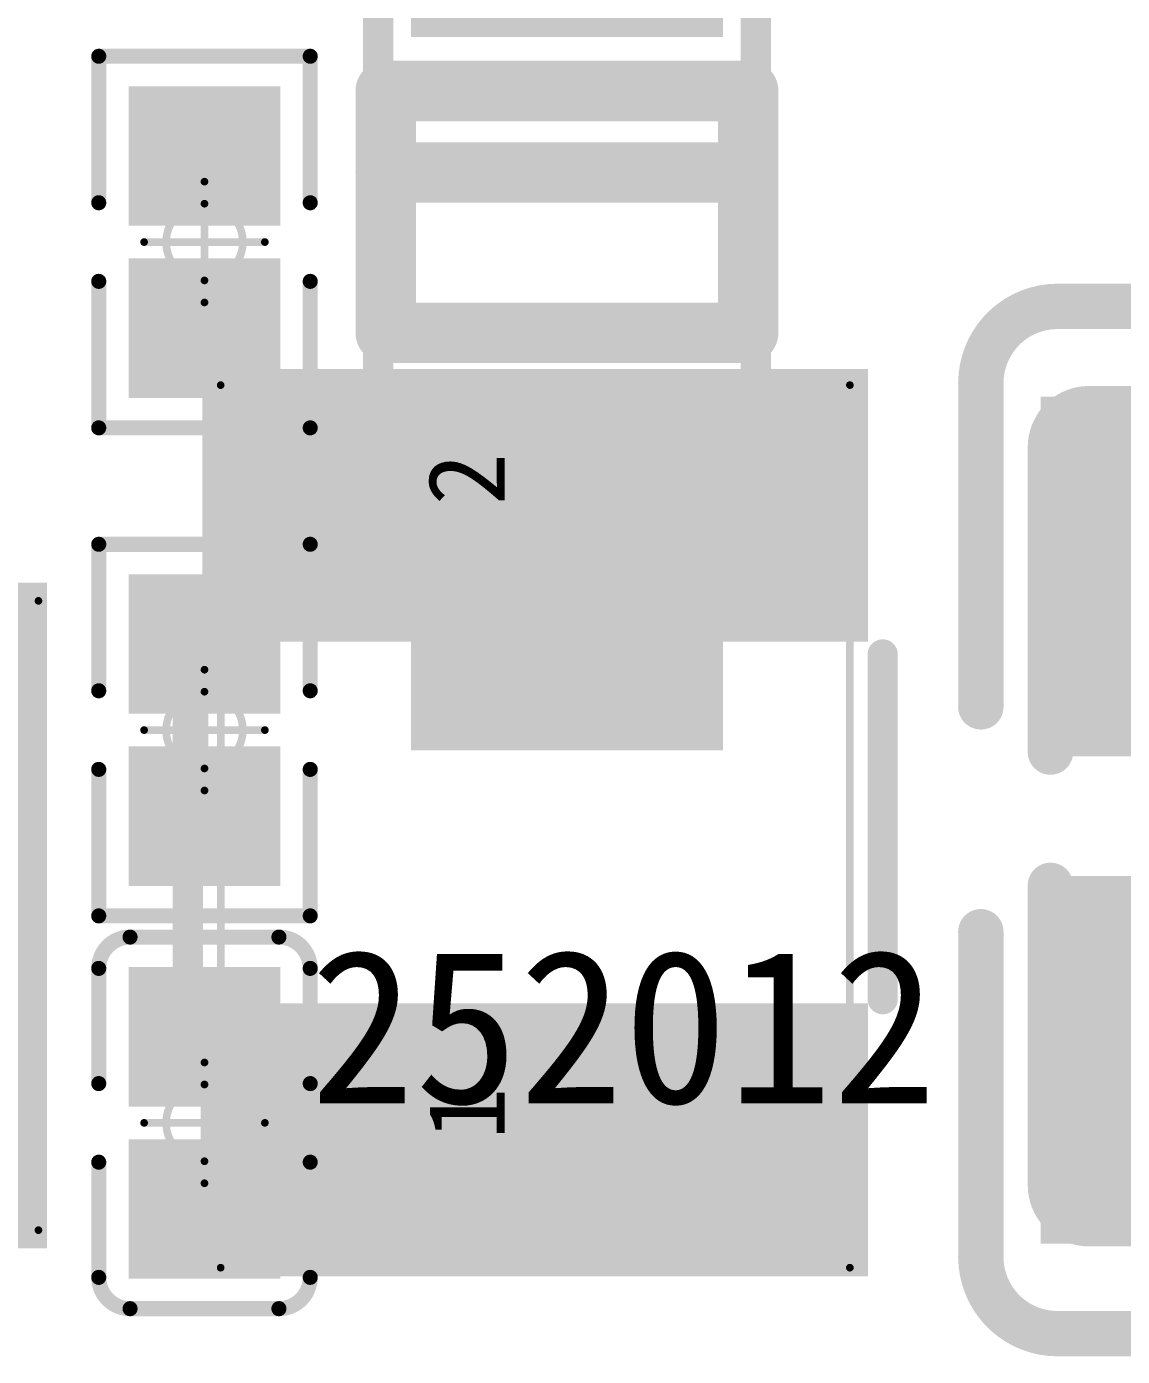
# Model space of a CAD drawing. Header units: millimetres. Extents: x 7.33 to 10.08, y 7.01 to 8.78.
# Drawn here: x 9.7102 to 9.8531, y 8.3027 to 8.476 of the extents above; entities that cross this region are included whole.
import ezdxf

# ---------------------------------------------------------------- set-up
doc = ezdxf.new("R2010")
doc.units = ezdxf.units.MM
doc.header["$MEASUREMENT"] = 0
for name, color, linetype in [('BottomLayer', 5, 'Continuous'), ('BottomOverlay', 54, 'Continuous'), ('BottomPaste', 16, 'Continuous'), ('BottomSolder', 6, 'Continuous'), ('Mechanical1', 6, 'Continuous'), ('Mechanical13', 56, 'Continuous'), ('Mechanical15', 56, 'Continuous'), ('Mechanical16', 56, 'Continuous'), ('Mechanical20', 56, 'Continuous'), ('TopLayer', 1, 'Continuous'), ('TopOverlay', 2, 'Continuous'), ('TopPaste', 8, 'Continuous'), ('TopSolder', 216, 'Continuous')]:
    doc.layers.add(name, color=color, linetype=linetype)

# ---------------------------------------------------------------- blocks, each defined once
blk = doc.blocks.new('IND_252012_231')
at = {"layer": 'Mechanical16'}
for points, const_width in [([(0.0224, 0.04528), (-0.02251, 0.04528)], 0.00394), ([(-0.0575, 0.041), (-0.0575, -0.041)], 0.001), ([(0.0575, 0.041), (-0.0575, 0.041)], 0.001), ([(0.0575, 0.041), (0.0575, -0.041)], 0.001), ([(0.0575, -0.041), (-0.0575, -0.041)], 0.001), ([(0.0224, -0.04528), (-0.02251, -0.04528)], 0.00394)]:
    blk.add_lwpolyline(points, dxfattribs=dict(at, const_width=const_width))
for points, const_width in [([(-0.0235, 0.04528, 1), (-0.02153, 0.04528, 1)], 0.00197), ([(0.02142, 0.04528, 1), (0.02339, 0.04528, 1)], 0.00197), ([(-0.05775, 0.041, 1), (-0.05725, 0.041, 1)], 0.0005), ([(-0.05775, 0.041, 1), (-0.05725, 0.041, 1)], 0.0005), ([(0.05725, 0.041, 1), (0.05775, 0.041, 1)], 0.0005), ([(0.05725, 0.041, 1), (0.05775, 0.041, 1)], 0.0005), ([(-0.05775, -0.041, 1), (-0.05725, -0.041, 1)], 0.0005), ([(-0.05775, -0.041, 1), (-0.05725, -0.041, 1)], 0.0005), ([(0.05725, -0.041, 1), (0.05775, -0.041, 1)], 0.0005), ([(0.05725, -0.041, 1), (0.05775, -0.041, 1)], 0.0005), ([(-0.0235, -0.04528, 1), (-0.02153, -0.04528, 1)], 0.00197), ([(0.02142, -0.04528, 1), (0.02339, -0.04528, 1)], 0.00197)]:
    blk.add_lwpolyline(points, format="xyb", close=True, dxfattribs=dict(at, const_width=const_width))
at = {"layer": 'TopLayer'}
for points in [[(-0.05462, 0.03937), (-0.05462, -0.03937), (-0.02706, 0.03937), (-0.02706, -0.03937)], [(0.02806, 0.03937), (0.02806, -0.03937), (0.05562, 0.03937), (0.05562, -0.03937)]]:
    blk.add_solid(points, dxfattribs=at)
at = {"layer": 'TopOverlay', "const_width": 0.00394}
for points in [[(0.0224, 0.04528), (-0.02251, 0.04528)], [(0.0224, -0.04528), (-0.02251, -0.04528)]]:
    blk.add_lwpolyline(points, dxfattribs=at)
at = {"layer": 'TopOverlay', "const_width": 0.00197}
for points in [[(-0.0235, 0.04528, 1), (-0.02153, 0.04528, 1)], [(0.02142, 0.04528, 1), (0.02339, 0.04528, 1)], [(-0.0235, -0.04528, 1), (-0.02153, -0.04528, 1)], [(0.02142, -0.04528, 1), (0.02339, -0.04528, 1)]]:
    blk.add_lwpolyline(points, format="xyb", close=True, dxfattribs=at)
at = {"layer": 'TopPaste'}
for points in [[(-0.05462, 0.03937), (-0.05462, -0.03937), (-0.02706, 0.03937), (-0.02706, -0.03937)], [(0.02806, 0.03937), (0.02806, -0.03937), (0.05562, 0.03937), (0.05562, -0.03937)]]:
    blk.add_solid(points, dxfattribs=at)
at = {"layer": 'TopSolder'}
for points in [[(-0.05862, 0.04337), (-0.05862, -0.04337), (-0.02306, 0.04337), (-0.02306, -0.04337)], [(0.02406, 0.04337), (0.02406, -0.04337), (0.05962, 0.04337), (0.05962, -0.04337)]]:
    blk.add_solid(points, dxfattribs=at)
at = {"layer": 'Mechanical20'}
for s, p in [('2', (0.04184, 0.004)), ('1', (-0.04084, 0.004))]:
    blk.add_text(s, height=0.01, dxfattribs=at).set_placement(p)
blk = doc.blocks.new('IND_252012_236')
at = {"layer": 'Mechanical16'}
for points, const_width in [([(0.0224, 0.04528), (-0.02251, 0.04528)], 0.00394), ([(-0.0575, -0.041), (-0.0575, 0.041)], 0.001), ([(0.0575, 0.041), (-0.0575, 0.041)], 0.001), ([(0.0575, -0.041), (0.0575, 0.041)], 0.001), ([(0.0575, -0.041), (-0.0575, -0.041)], 0.001), ([(0.0224, -0.04528), (-0.02251, -0.04528)], 0.00394)]:
    blk.add_lwpolyline(points, dxfattribs=dict(at, const_width=const_width))
for points, const_width in [([(-0.0235, 0.04528, 1), (-0.02153, 0.04528, 1)], 0.00197), ([(0.02142, 0.04528, 1), (0.02339, 0.04528, 1)], 0.00197), ([(-0.05775, 0.041, 1), (-0.05725, 0.041, 1)], 0.0005), ([(-0.05775, 0.041, 1), (-0.05725, 0.041, 1)], 0.0005), ([(0.05725, 0.041, 1), (0.05775, 0.041, 1)], 0.0005), ([(0.05725, 0.041, 1), (0.05775, 0.041, 1)], 0.0005), ([(-0.05775, -0.041, 1), (-0.05725, -0.041, 1)], 0.0005), ([(-0.05775, -0.041, 1), (-0.05725, -0.041, 1)], 0.0005), ([(0.05725, -0.041, 1), (0.05775, -0.041, 1)], 0.0005), ([(0.05725, -0.041, 1), (0.05775, -0.041, 1)], 0.0005), ([(-0.0235, -0.04528, 1), (-0.02153, -0.04528, 1)], 0.00197), ([(0.02142, -0.04528, 1), (0.02339, -0.04528, 1)], 0.00197)]:
    blk.add_lwpolyline(points, format="xyb", close=True, dxfattribs=dict(at, const_width=const_width))
at = {"layer": 'TopLayer'}
for points in [[(-0.05462, 0.03937), (-0.05462, -0.03937), (-0.02706, 0.03937), (-0.02706, -0.03937)], [(0.02806, 0.03937), (0.02806, -0.03937), (0.05562, 0.03937), (0.05562, -0.03937)]]:
    blk.add_solid(points, dxfattribs=at)
at = {"layer": 'TopOverlay', "const_width": 0.00394}
for points in [[(0.0224, 0.04528), (-0.02251, 0.04528)], [(0.0224, -0.04528), (-0.02251, -0.04528)]]:
    blk.add_lwpolyline(points, dxfattribs=at)
at = {"layer": 'TopOverlay', "const_width": 0.00197}
for points in [[(-0.0235, 0.04528, 1), (-0.02153, 0.04528, 1)], [(0.02142, 0.04528, 1), (0.02339, 0.04528, 1)], [(-0.0235, -0.04528, 1), (-0.02153, -0.04528, 1)], [(0.02142, -0.04528, 1), (0.02339, -0.04528, 1)]]:
    blk.add_lwpolyline(points, format="xyb", close=True, dxfattribs=at)
at = {"layer": 'TopPaste'}
for points in [[(-0.05462, 0.03937), (-0.05462, -0.03937), (-0.02706, 0.03937), (-0.02706, -0.03937)], [(0.02806, 0.03937), (0.02806, -0.03937), (0.05562, 0.03937), (0.05562, -0.03937)]]:
    blk.add_solid(points, dxfattribs=at)
at = {"layer": 'TopSolder'}
for points in [[(-0.05862, 0.04337), (-0.05862, -0.04337), (-0.02306, 0.04337), (-0.02306, -0.04337)], [(0.02406, 0.04337), (0.02406, -0.04337), (0.05962, 0.04337), (0.05962, -0.04337)]]:
    blk.add_solid(points, dxfattribs=at)
at = {"layer": 'Mechanical20'}
for s, p in [('2', (0.04184, 0.004)), ('1', (-0.04084, 0.004))]:
    blk.add_text(s, height=0.01, dxfattribs=at).set_placement(p)
blk = doc.blocks.new('C0805_436')
at = {"layer": 'TopLayer'}
for points in [[(-0.01378, -0.02559), (-0.01378, 0.02559), (-0.05118, -0.02559), (-0.05118, 0.02559)], [(0.05118, -0.02559), (0.05118, 0.02559), (0.01378, -0.02559), (0.01378, 0.02559)]]:
    blk.add_solid(points, dxfattribs=at)
at = {"layer": 'TopOverlay', "const_width": 0.00591}
for points in [[(-0.06693, 0.0274, -0.414214), (-0.05693, 0.0374)], [(0.05693, 0.0374, -0.414214), (0.06693, 0.0274)], [(-0.05693, -0.0374, -0.414214), (-0.06693, -0.0274)], [(0.06693, -0.0274, -0.414214), (0.05693, -0.0374)]]:
    blk.add_lwpolyline(points, format="xyb", dxfattribs=at)
for points in [[(-0.05693, 0.0374), (-0.01475, 0.0374)], [(0.01456, 0.0374), (0.05693, 0.0374)], [(-0.06693, 0.0274), (-0.06693, -0.0274)], [(0.06693, 0.0274), (0.06693, -0.0274)], [(-0.05693, -0.0374), (-0.01475, -0.0374)], [(0.01456, -0.0374), (0.05693, -0.0374)]]:
    blk.add_lwpolyline(points, dxfattribs=at)
at = {"layer": 'TopOverlay', "const_width": 0.00296}
for points in [[(-0.05841, 0.0374, 1), (-0.05545, 0.0374, 1)], [(-0.05841, 0.0374, 1), (-0.05545, 0.0374, 1)], [(-0.01623, 0.0374, 1), (-0.01327, 0.0374, 1)], [(0.01308, 0.0374, 1), (0.01604, 0.0374, 1)], [(0.05545, 0.0374, 1), (0.05841, 0.0374, 1)], [(0.05545, 0.0374, 1), (0.05841, 0.0374, 1)], [(-0.06841, 0.0274, 1), (-0.06545, 0.0274, 1)], [(-0.06841, 0.0274, 1), (-0.06545, 0.0274, 1)], [(0.06545, 0.0274, 1), (0.06841, 0.0274, 1)], [(0.06545, 0.0274, 1), (0.06841, 0.0274, 1)], [(-0.06841, -0.0274, 1), (-0.06545, -0.0274, 1)], [(-0.06841, -0.0274, 1), (-0.06545, -0.0274, 1)], [(0.06545, -0.0274, 1), (0.06841, -0.0274, 1)], [(0.06545, -0.0274, 1), (0.06841, -0.0274, 1)], [(-0.05841, -0.0374, 1), (-0.05545, -0.0374, 1)], [(-0.05841, -0.0374, 1), (-0.05545, -0.0374, 1)], [(-0.01623, -0.0374, 1), (-0.01327, -0.0374, 1)], [(0.01308, -0.0374, 1), (0.01604, -0.0374, 1)], [(0.05545, -0.0374, 1), (0.05841, -0.0374, 1)], [(0.05545, -0.0374, 1), (0.05841, -0.0374, 1)]]:
    blk.add_lwpolyline(points, format="xyb", close=True, dxfattribs=at)
at = {"layer": 'TopPaste'}
for points in [[(-0.01378, -0.02559), (-0.01378, 0.02559), (-0.05118, -0.02559), (-0.05118, 0.02559)], [(0.05118, -0.02559), (0.05118, 0.02559), (0.01378, -0.02559), (0.01378, 0.02559)]]:
    blk.add_solid(points, dxfattribs=at)
at = {"layer": 'TopSolder'}
for points in [[(-0.00978, -0.02959), (-0.00978, 0.02959), (-0.05518, -0.02959), (-0.05518, 0.02959)], [(0.05518, -0.02959), (0.05518, 0.02959), (0.00978, -0.02959), (0.00978, 0.02959)]]:
    blk.add_solid(points, dxfattribs=at)
at = {"layer": 'Mechanical20'}
for s, p in [('1', (-0.03248, -0.004)), ('2', (0.03248, -0.004))]:
    blk.add_text(s, height=0.01, dxfattribs=at).set_placement(p)
blk = doc.blocks.new('C0603_B_556')
at = {"layer": 'BottomLayer'}
for points in [[(-0.01181, 0.01771), (-0.04331, 0.01771), (-0.01181, -0.01771), (-0.04331, -0.01771)], [(0.04331, 0.01771), (0.01181, 0.01771), (0.04331, -0.01771), (0.01181, -0.01771)]]:
    blk.add_solid(points, dxfattribs=at)
at = {"layer": 'BottomOverlay', "const_width": 0.00591}
for points in [[(-0.0531, 0.0186, -0.414214), (-0.0481, 0.0236)], [(0.0481, 0.0236, -0.414214), (0.0531, 0.0186)], [(-0.0481, -0.0236, -0.414214), (-0.0531, -0.0186)], [(0.0531, -0.0186, -0.414214), (0.0481, -0.0236)]]:
    blk.add_lwpolyline(points, format="xyb", dxfattribs=at)
for points in [[(-0.0481, 0.0236), (-0.00836, 0.0236)], [(0.00902, 0.0236), (0.0481, 0.0236)], [(-0.0531, 0.0186), (-0.0531, -0.0186)], [(0.0531, 0.0186), (0.0531, -0.0186)], [(-0.0481, -0.0236), (-0.00836, -0.0236)], [(0.00902, -0.0236), (0.0481, -0.0236)]]:
    blk.add_lwpolyline(points, dxfattribs=at)
at = {"layer": 'BottomOverlay', "const_width": 0.00296}
for points in [[(-0.04958, 0.0236, 1), (-0.04662, 0.0236, 1)], [(-0.04958, 0.0236, 1), (-0.04662, 0.0236, 1)], [(-0.00984, 0.0236, 1), (-0.00688, 0.0236, 1)], [(0.00754, 0.0236, 1), (0.0105, 0.0236, 1)], [(0.04662, 0.0236, 1), (0.04958, 0.0236, 1)], [(0.04662, 0.0236, 1), (0.04958, 0.0236, 1)], [(-0.05458, 0.0186, 1), (-0.05162, 0.0186, 1)], [(-0.05458, 0.0186, 1), (-0.05162, 0.0186, 1)], [(0.05162, 0.0186, 1), (0.05458, 0.0186, 1)], [(0.05162, 0.0186, 1), (0.05458, 0.0186, 1)], [(-0.05458, -0.0186, 1), (-0.05162, -0.0186, 1)], [(-0.05458, -0.0186, 1), (-0.05162, -0.0186, 1)], [(0.05162, -0.0186, 1), (0.05458, -0.0186, 1)], [(0.05162, -0.0186, 1), (0.05458, -0.0186, 1)], [(-0.04958, -0.0236, 1), (-0.04662, -0.0236, 1)], [(-0.04958, -0.0236, 1), (-0.04662, -0.0236, 1)], [(-0.00984, -0.0236, 1), (-0.00688, -0.0236, 1)], [(0.00754, -0.0236, 1), (0.0105, -0.0236, 1)], [(0.04662, -0.0236, 1), (0.04958, -0.0236, 1)], [(0.04662, -0.0236, 1), (0.04958, -0.0236, 1)]]:
    blk.add_lwpolyline(points, format="xyb", close=True, dxfattribs=at)
at = {"layer": 'BottomPaste'}
for points in [[(-0.01181, 0.01771), (-0.04331, 0.01771), (-0.01181, -0.01771), (-0.04331, -0.01771)], [(0.04331, 0.01771), (0.01181, 0.01771), (0.04331, -0.01771), (0.01181, -0.01771)]]:
    blk.add_solid(points, dxfattribs=at)
at = {"layer": 'BottomSolder'}
for points in [[(-0.00781, 0.02171), (-0.04731, 0.02171), (-0.00781, -0.02171), (-0.04731, -0.02171)], [(0.04731, 0.02171), (0.00781, 0.02171), (0.04731, -0.02171), (0.00781, -0.02171)]]:
    blk.add_solid(points, dxfattribs=at)
at = {"layer": 'Mechanical16', "const_width": 0.00591}
for points in [[(-0.0531, 0.0186, -0.414214), (-0.0481, 0.0236)], [(0.0481, 0.0236, -0.414214), (0.0531, 0.0186)], [(-0.0481, -0.0236, -0.414214), (-0.0531, -0.0186)], [(0.0531, -0.0186, -0.414214), (0.0481, -0.0236)]]:
    blk.add_lwpolyline(points, format="xyb", dxfattribs=at)
for points in [[(-0.0481, 0.0236), (-0.00836, 0.0236)], [(0.00902, 0.0236), (0.0481, 0.0236)], [(-0.0531, 0.0186), (-0.0531, -0.0186)], [(0.0531, 0.0186), (0.0531, -0.0186)], [(-0.0481, -0.0236), (-0.00836, -0.0236)], [(0.00902, -0.0236), (0.0481, -0.0236)]]:
    blk.add_lwpolyline(points, dxfattribs=at)
at = {"layer": 'Mechanical16', "const_width": 0.00296}
for points in [[(-0.04958, 0.0236, 1), (-0.04662, 0.0236, 1)], [(-0.04958, 0.0236, 1), (-0.04662, 0.0236, 1)], [(-0.00984, 0.0236, 1), (-0.00688, 0.0236, 1)], [(0.00754, 0.0236, 1), (0.0105, 0.0236, 1)], [(0.04662, 0.0236, 1), (0.04958, 0.0236, 1)], [(0.04662, 0.0236, 1), (0.04958, 0.0236, 1)], [(-0.05458, 0.0186, 1), (-0.05162, 0.0186, 1)], [(-0.05458, 0.0186, 1), (-0.05162, 0.0186, 1)], [(0.05162, 0.0186, 1), (0.05458, 0.0186, 1)], [(0.05162, 0.0186, 1), (0.05458, 0.0186, 1)], [(-0.05458, -0.0186, 1), (-0.05162, -0.0186, 1)], [(-0.05458, -0.0186, 1), (-0.05162, -0.0186, 1)], [(0.05162, -0.0186, 1), (0.05458, -0.0186, 1)], [(0.05162, -0.0186, 1), (0.05458, -0.0186, 1)], [(-0.04958, -0.0236, 1), (-0.04662, -0.0236, 1)], [(-0.04958, -0.0236, 1), (-0.04662, -0.0236, 1)], [(-0.00984, -0.0236, 1), (-0.00688, -0.0236, 1)], [(0.00754, -0.0236, 1), (0.0105, -0.0236, 1)], [(0.04662, -0.0236, 1), (0.04958, -0.0236, 1)], [(0.04662, -0.0236, 1), (0.04958, -0.0236, 1)]]:
    blk.add_lwpolyline(points, format="xyb", close=True, dxfattribs=at)
at = {"layer": 'Mechanical20', "text_generation_flag": 2}
for s, p in [('1', (-0.02356, 0)), ('2', (0.03156, 0))]:
    blk.add_text(s, height=0.01, rotation=180, dxfattribs=at).set_placement(p)
blk = doc.blocks.new('C0201_B_571')
at = {"layer": 'BottomLayer'}
for points in [[(-0.01831, -0.00787), (-0.00413, -0.00787), (-0.01831, 0.00787), (-0.00413, 0.00787)], [(0.00413, -0.00787), (0.01831, -0.00787), (0.00413, 0.00787), (0.01831, 0.00787)]]:
    blk.add_solid(points, dxfattribs=at)
at = {"layer": 'BottomOverlay', "const_width": 0.00197}
for points in [[(-0.02421, 0.0097, -0.414214), (-0.02013, 0.01378)], [(0.02013, 0.01378, -0.414214), (0.02421, 0.0097)], [(-0.02013, -0.01378, -0.414214), (-0.02421, -0.0097)], [(0.02421, -0.0097, -0.414214), (0.02013, -0.01378)]]:
    blk.add_lwpolyline(points, format="xyb", dxfattribs=at)
for points in [[(-0.00512, 0.01378), (-0.02013, 0.01378)], [(0.02013, 0.01378), (0.00512, 0.01378)], [(-0.02421, -0.0097), (-0.02421, 0.0097)], [(0.02421, -0.0097), (0.02421, 0.0097)], [(-0.00512, -0.01378), (-0.02013, -0.01378)], [(0.02013, -0.01378), (0.00512, -0.01378)]]:
    blk.add_lwpolyline(points, dxfattribs=at)
at = {"layer": 'BottomOverlay', "const_width": 0.000984}
for points in [[(-0.02062, 0.01378, 1), (-0.01964, 0.01378, 1)], [(-0.02062, 0.01378, 1), (-0.01964, 0.01378, 1)], [(-0.00561, 0.01378, 1), (-0.00463, 0.01378, 1)], [(0.00463, 0.01378, 1), (0.00561, 0.01378, 1)], [(0.01964, 0.01378, 1), (0.02062, 0.01378, 1)], [(0.01964, 0.01378, 1), (0.02062, 0.01378, 1)], [(-0.0247, 0.0097, 1), (-0.02372, 0.0097, 1)], [(-0.0247, 0.0097, 1), (-0.02372, 0.0097, 1)], [(0.02372, 0.0097, 1), (0.0247, 0.0097, 1)], [(0.02372, 0.0097, 1), (0.0247, 0.0097, 1)], [(-0.0247, -0.0097, 1), (-0.02372, -0.0097, 1)], [(-0.0247, -0.0097, 1), (-0.02372, -0.0097, 1)], [(0.02372, -0.0097, 1), (0.0247, -0.0097, 1)], [(0.02372, -0.0097, 1), (0.0247, -0.0097, 1)], [(-0.02062, -0.01378, 1), (-0.01964, -0.01378, 1)], [(-0.02062, -0.01378, 1), (-0.01964, -0.01378, 1)], [(-0.00561, -0.01378, 1), (-0.00463, -0.01378, 1)], [(0.00463, -0.01378, 1), (0.00561, -0.01378, 1)], [(0.01964, -0.01378, 1), (0.02062, -0.01378, 1)], [(0.01964, -0.01378, 1), (0.02062, -0.01378, 1)]]:
    blk.add_lwpolyline(points, format="xyb", close=True, dxfattribs=at)
at = {"layer": 'BottomPaste'}
for points in [[(-0.01831, -0.00787), (-0.00413, -0.00787), (-0.01831, 0.00787), (-0.00413, 0.00787)], [(0.00413, -0.00787), (0.01831, -0.00787), (0.00413, 0.00787), (0.01831, 0.00787)]]:
    blk.add_solid(points, dxfattribs=at)
at = {"layer": 'BottomSolder'}
for points in [[(-0.02031, -0.00987), (-0.00213, -0.00987), (-0.02031, 0.00987), (-0.00213, 0.00987)], [(0.00213, -0.00987), (0.02031, -0.00987), (0.00213, 0.00987), (0.02031, 0.00987)]]:
    blk.add_solid(points, dxfattribs=at)
at = {"layer": 'Mechanical15', "const_width": 0.001}
for points in [[(0, -0.00787), (0, 0.00787)], [(0.00787, 0), (-0.00787, 0)]]:
    blk.add_lwpolyline(points, dxfattribs=at)
at = {"layer": 'Mechanical15'}
for points, const_width in [([(-0.00025, 0.00787, 1), (0.00025, 0.00787, 1)], 0.0005), ([(0.005, 0, 1), (-0.005, 0, 1)], 0.001), ([(-0.00812, 0, 1), (-0.00762, 0, 1)], 0.0005), ([(-0.00525, 0, 1), (-0.00475, 0, 1)], 0.0005), ([(0.00475, 0, 1), (0.00525, 0, 1)], 0.0005), ([(0.00762, 0, 1), (0.00812, 0, 1)], 0.0005), ([(-0.00025, -0.00787, 1), (0.00025, -0.00787, 1)], 0.0005)]:
    blk.add_lwpolyline(points, format="xyb", close=True, dxfattribs=dict(at, const_width=const_width))
blk = doc.blocks.new('SOD_323_B_572')
at = {"layer": 'BottomLayer'}
for points in [[(-0.06614, -0.01634), (-0.02677, -0.01634), (-0.06614, 0.01634), (-0.02677, 0.01634)], [(0.02677, -0.01634), (0.06614, -0.01634), (0.02677, 0.01634), (0.06614, 0.01634)]]:
    blk.add_solid(points, dxfattribs=at)
at = {"layer": 'BottomOverlay'}
for points, const_width in [([(-0.01575, 0.02362), (0.01575, 0.02362)], 0.00787), ([(-0.01575, 0.02362), (-0.01575, -0.02362)], 0.00787), ([(-0.00512, 0.02362), (-0.00512, -0.02362)], 0.00787), ([(0.01575, 0.02362), (0.01575, -0.02362)], 0.00787), ([(-0.0748, 0.01181), (-0.0748, -0.01181)], 0.00394), ([(-0.01575, -0.02362), (0.01575, -0.02362)], 0.00787)]:
    blk.add_lwpolyline(points, dxfattribs=dict(at, const_width=const_width))
for points, const_width in [([(-0.01772, 0.02362, 1), (-0.01378, 0.02362, 1)], 0.00394), ([(-0.01772, 0.02362, 1), (-0.01378, 0.02362, 1)], 0.00394), ([(-0.00709, 0.02362, 1), (-0.00315, 0.02362, 1)], 0.00394), ([(0.01378, 0.02362, 1), (0.01772, 0.02362, 1)], 0.00394), ([(0.01378, 0.02362, 1), (0.01772, 0.02362, 1)], 0.00394), ([(-0.07579, 0.01181, 1), (-0.07382, 0.01181, 1)], 0.00197), ([(-0.07579, -0.01181, 1), (-0.07382, -0.01181, 1)], 0.00197), ([(-0.01772, -0.02362, 1), (-0.01378, -0.02362, 1)], 0.00394), ([(-0.01772, -0.02362, 1), (-0.01378, -0.02362, 1)], 0.00394), ([(-0.00709, -0.02362, 1), (-0.00315, -0.02362, 1)], 0.00394), ([(0.01378, -0.02362, 1), (0.01772, -0.02362, 1)], 0.00394), ([(0.01378, -0.02362, 1), (0.01772, -0.02362, 1)], 0.00394)]:
    blk.add_lwpolyline(points, format="xyb", close=True, dxfattribs=dict(at, const_width=const_width))
at = {"layer": 'BottomPaste'}
for points in [[(-0.06614, -0.01634), (-0.02677, -0.01634), (-0.06614, 0.01634), (-0.02677, 0.01634)], [(0.02677, -0.01634), (0.06614, -0.01634), (0.02677, 0.01634), (0.06614, 0.01634)]]:
    blk.add_solid(points, dxfattribs=at)
at = {"layer": 'BottomSolder'}
for points in [[(-0.07014, -0.02034), (-0.02277, -0.02034), (-0.07014, 0.02034), (-0.02277, 0.02034)], [(0.02277, -0.02034), (0.07014, -0.02034), (0.02277, 0.02034), (0.07014, 0.02034)]]:
    blk.add_solid(points, dxfattribs=at)
at = {"layer": 'Mechanical13', "const_width": 0.00394}
for points in [[(-0.03346, 0.02461), (0.03346, 0.02461)], [(-0.03346, 0.02461), (-0.03346, -0.02461)], [(0.03346, 0.02461), (0.03346, -0.02461)], [(-0.03346, -0.02461), (0.03346, -0.02461)]]:
    blk.add_lwpolyline(points, dxfattribs=at)
at = {"layer": 'Mechanical13', "const_width": 0.00197}
for points in [[(-0.03445, 0.02461, 1), (-0.03248, 0.02461, 1)], [(-0.03445, 0.02461, 1), (-0.03248, 0.02461, 1)], [(0.03248, 0.02461, 1), (0.03445, 0.02461, 1)], [(0.03248, 0.02461, 1), (0.03445, 0.02461, 1)], [(-0.03445, -0.02461, 1), (-0.03248, -0.02461, 1)], [(-0.03445, -0.02461, 1), (-0.03248, -0.02461, 1)], [(0.03248, -0.02461, 1), (0.03445, -0.02461, 1)], [(0.03248, -0.02461, 1), (0.03445, -0.02461, 1)]]:
    blk.add_lwpolyline(points, format="xyb", close=True, dxfattribs=at)
blk = doc.blocks.new('R0201_B_574')
at = {"layer": 'BottomLayer'}
for points in [[(-0.01831, -0.00787), (-0.00413, -0.00787), (-0.01831, 0.00787), (-0.00413, 0.00787)], [(0.00413, -0.00787), (0.01831, -0.00787), (0.00413, 0.00787), (0.01831, 0.00787)]]:
    blk.add_solid(points, dxfattribs=at)
at = {"layer": 'BottomOverlay', "const_width": 0.00197}
for points in [[(-0.02421, 0.01378), (-0.02421, -0.01378)], [(-0.02421, 0.01378), (-0.00512, 0.01378)], [(0.00512, 0.01378), (0.02421, 0.01378)], [(0.02421, 0.01378), (0.02421, -0.01378)], [(-0.02421, -0.01378), (-0.00512, -0.01378)], [(0.00512, -0.01378), (0.02421, -0.01378)]]:
    blk.add_lwpolyline(points, dxfattribs=at)
at = {"layer": 'BottomOverlay', "const_width": 0.000984}
for points in [[(-0.0247, 0.01378, 1), (-0.02372, 0.01378, 1)], [(-0.0247, 0.01378, 1), (-0.02372, 0.01378, 1)], [(-0.00561, 0.01378, 1), (-0.00463, 0.01378, 1)], [(0.00463, 0.01378, 1), (0.00561, 0.01378, 1)], [(0.02372, 0.01378, 1), (0.0247, 0.01378, 1)], [(0.02372, 0.01378, 1), (0.0247, 0.01378, 1)], [(-0.0247, -0.01378, 1), (-0.02372, -0.01378, 1)], [(-0.0247, -0.01378, 1), (-0.02372, -0.01378, 1)], [(-0.00561, -0.01378, 1), (-0.00463, -0.01378, 1)], [(0.00463, -0.01378, 1), (0.00561, -0.01378, 1)], [(0.02372, -0.01378, 1), (0.0247, -0.01378, 1)], [(0.02372, -0.01378, 1), (0.0247, -0.01378, 1)]]:
    blk.add_lwpolyline(points, format="xyb", close=True, dxfattribs=at)
at = {"layer": 'BottomPaste'}
for points in [[(-0.01831, -0.00787), (-0.00413, -0.00787), (-0.01831, 0.00787), (-0.00413, 0.00787)], [(0.00413, -0.00787), (0.01831, -0.00787), (0.00413, 0.00787), (0.01831, 0.00787)]]:
    blk.add_solid(points, dxfattribs=at)
at = {"layer": 'BottomSolder'}
for points in [[(-0.02031, -0.00987), (-0.00213, -0.00987), (-0.02031, 0.00987), (-0.00213, 0.00987)], [(0.00213, -0.00987), (0.02031, -0.00987), (0.00213, 0.00987), (0.02031, 0.00987)]]:
    blk.add_solid(points, dxfattribs=at)
at = {"layer": 'Mechanical15', "const_width": 0.001}
for points in [[(0, 0.00787), (0, -0.00787)], [(-0.00787, 0), (0.00787, 0)]]:
    blk.add_lwpolyline(points, dxfattribs=at)
at = {"layer": 'Mechanical15'}
for points, const_width in [([(-0.00025, 0.00787, 1), (0.00025, 0.00787, 1)], 0.0005), ([(0.005, 0, 1), (-0.005, 0, 1)], 0.001), ([(-0.00812, 0, 1), (-0.00762, 0, 1)], 0.0005), ([(-0.00525, 0, 1), (-0.00475, 0, 1)], 0.0005), ([(0.00475, 0, 1), (0.00525, 0, 1)], 0.0005), ([(0.00762, 0, 1), (0.00812, 0, 1)], 0.0005), ([(-0.00025, -0.00787, 1), (0.00025, -0.00787, 1)], 0.0005)]:
    blk.add_lwpolyline(points, format="xyb", close=True, dxfattribs=dict(at, const_width=const_width))
blk = doc.blocks.new('R0201_B_575')
at = {"layer": 'BottomLayer'}
for points in [[(-0.01831, -0.00787), (-0.00413, -0.00787), (-0.01831, 0.00787), (-0.00413, 0.00787)], [(0.00413, -0.00787), (0.01831, -0.00787), (0.00413, 0.00787), (0.01831, 0.00787)]]:
    blk.add_solid(points, dxfattribs=at)
at = {"layer": 'BottomOverlay', "const_width": 0.00197}
for points in [[(-0.02421, 0.01378), (-0.02421, -0.01378)], [(-0.02421, 0.01378), (-0.00512, 0.01378)], [(0.00512, 0.01378), (0.02421, 0.01378)], [(0.02421, 0.01378), (0.02421, -0.01378)], [(-0.02421, -0.01378), (-0.00512, -0.01378)], [(0.00512, -0.01378), (0.02421, -0.01378)]]:
    blk.add_lwpolyline(points, dxfattribs=at)
at = {"layer": 'BottomOverlay', "const_width": 0.000984}
for points in [[(-0.0247, 0.01378, 1), (-0.02372, 0.01378, 1)], [(-0.0247, 0.01378, 1), (-0.02372, 0.01378, 1)], [(-0.00561, 0.01378, 1), (-0.00463, 0.01378, 1)], [(0.00463, 0.01378, 1), (0.00561, 0.01378, 1)], [(0.02372, 0.01378, 1), (0.0247, 0.01378, 1)], [(0.02372, 0.01378, 1), (0.0247, 0.01378, 1)], [(-0.0247, -0.01378, 1), (-0.02372, -0.01378, 1)], [(-0.0247, -0.01378, 1), (-0.02372, -0.01378, 1)], [(-0.00561, -0.01378, 1), (-0.00463, -0.01378, 1)], [(0.00463, -0.01378, 1), (0.00561, -0.01378, 1)], [(0.02372, -0.01378, 1), (0.0247, -0.01378, 1)], [(0.02372, -0.01378, 1), (0.0247, -0.01378, 1)]]:
    blk.add_lwpolyline(points, format="xyb", close=True, dxfattribs=at)
at = {"layer": 'BottomPaste'}
for points in [[(-0.01831, -0.00787), (-0.00413, -0.00787), (-0.01831, 0.00787), (-0.00413, 0.00787)], [(0.00413, -0.00787), (0.01831, -0.00787), (0.00413, 0.00787), (0.01831, 0.00787)]]:
    blk.add_solid(points, dxfattribs=at)
at = {"layer": 'BottomSolder'}
for points in [[(-0.02031, -0.00987), (-0.00213, -0.00987), (-0.02031, 0.00987), (-0.00213, 0.00987)], [(0.00213, -0.00987), (0.02031, -0.00987), (0.00213, 0.00987), (0.02031, 0.00987)]]:
    blk.add_solid(points, dxfattribs=at)
at = {"layer": 'Mechanical15', "const_width": 0.001}
for points in [[(0, 0.00787), (0, -0.00787)], [(-0.00787, 0), (0.00787, 0)]]:
    blk.add_lwpolyline(points, dxfattribs=at)
at = {"layer": 'Mechanical15'}
for points, const_width in [([(-0.00025, 0.00787, 1), (0.00025, 0.00787, 1)], 0.0005), ([(0.005, 0, 1), (-0.005, 0, 1)], 0.001), ([(-0.00812, 0, 1), (-0.00762, 0, 1)], 0.0005), ([(-0.00525, 0, 1), (-0.00475, 0, 1)], 0.0005), ([(0.00475, 0, 1), (0.00525, 0, 1)], 0.0005), ([(0.00762, 0, 1), (0.00812, 0, 1)], 0.0005), ([(-0.00025, -0.00787, 1), (0.00025, -0.00787, 1)], 0.0005)]:
    blk.add_lwpolyline(points, format="xyb", close=True, dxfattribs=dict(at, const_width=const_width))

msp = doc.modelspace()

# ---------------------------------------------------------------- block references
for name, p, rotation in [('SOD_323_B_572', (9.78067, 8.45184), 270), ('R0201_B_574', (9.73343, 8.44791), 270), ('C0805_436', (9.87201, 8.3726), 270), ('IND_252012_236', (9.77654, 8.37177), 90), ('C0603_B_556', (9.86728, 8.3731), 270), ('R0201_B_575', (9.73343, 8.38432), 270), ('IND_252012_231', (9.65429, 8.36016), 180), ('C0201_B_571', (9.73343, 8.33314), 90)]:
    msp.add_blockref(name, p, dxfattribs=dict(rotation=rotation))

# ---------------------------------------------------------------- texts
at = {"layer": 'Mechanical1'}
msp.add_text('252012', height=0.02, rotation=360, dxfattribs=at).set_placement((9.74721, 8.3357))

doc.saveas('drawing.dxf')
